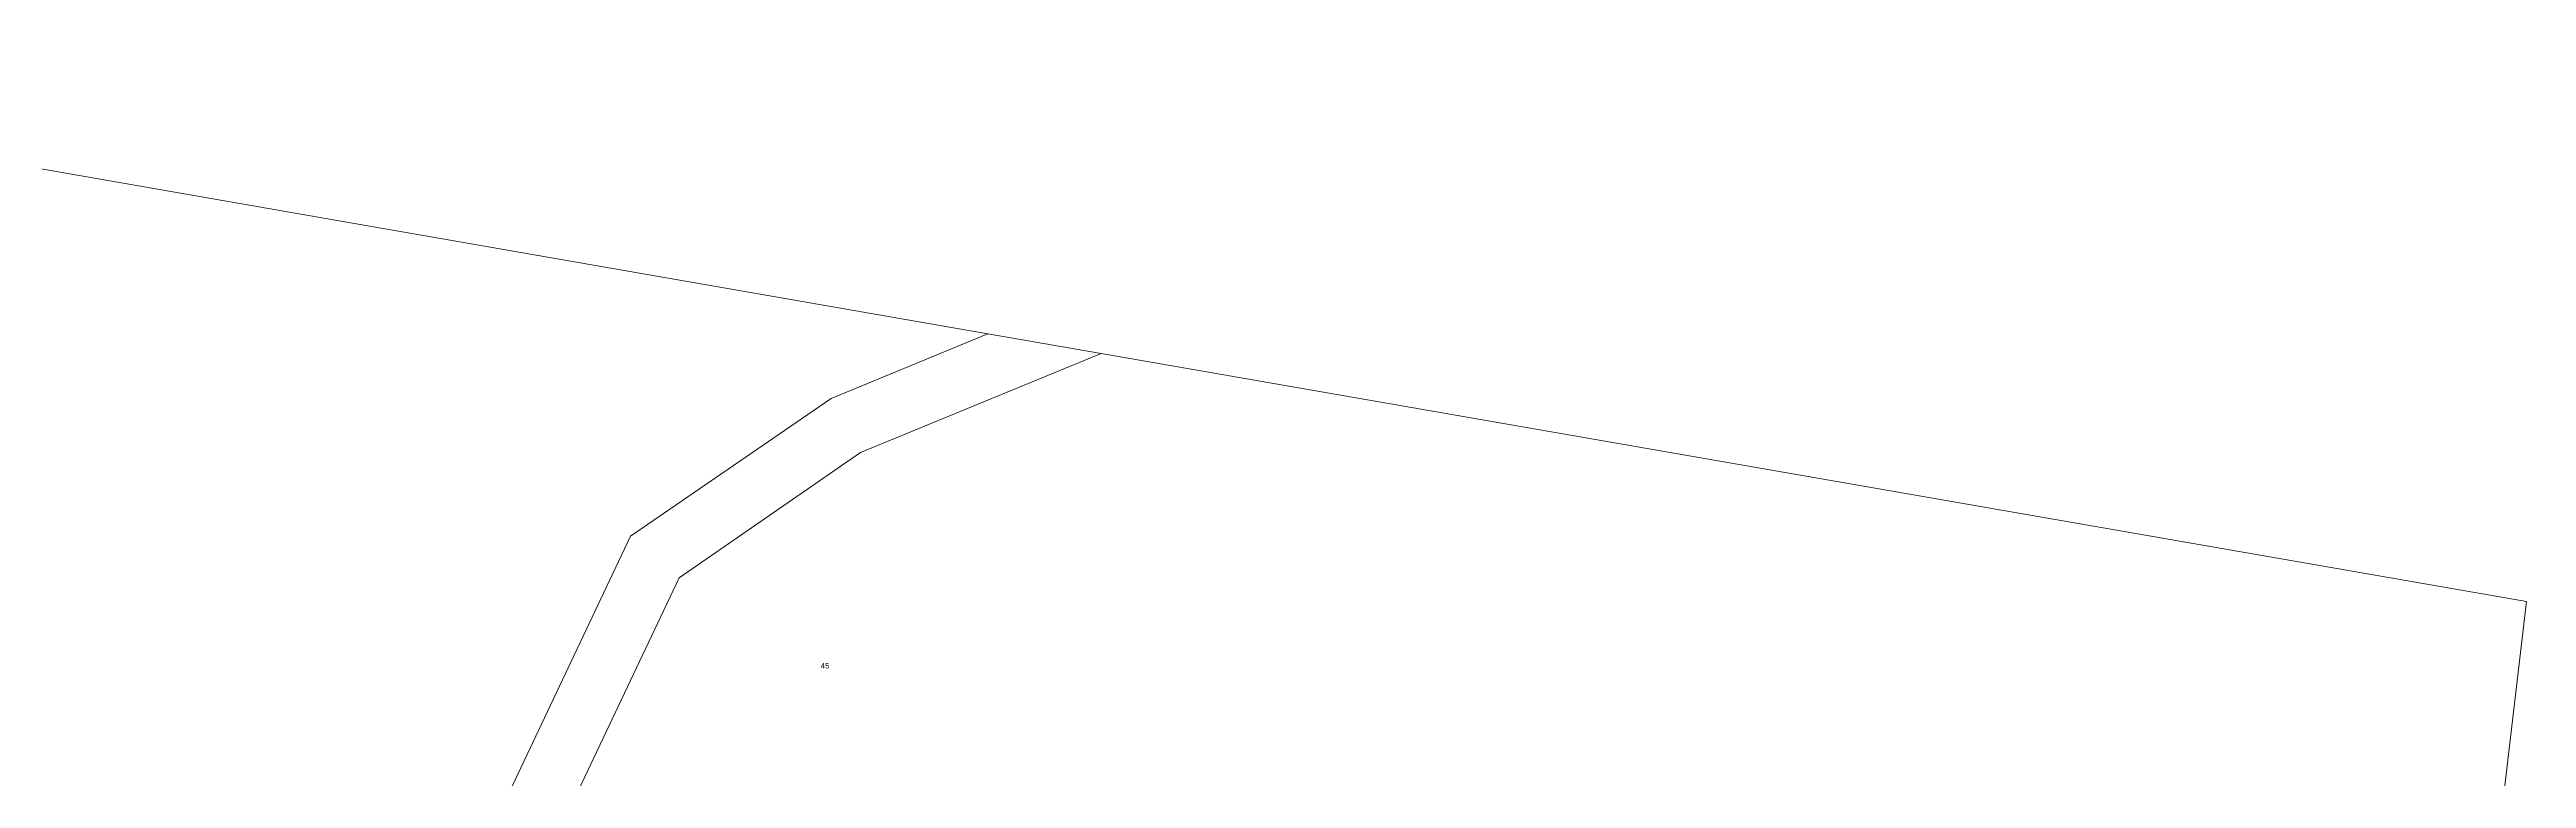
# Model space of a CAD drawing. Header units: metres. Extents: x 257881 to 262822, y 6187520 to 6191911.
# Drawn here: x 258695 to 259505, y 6190581 to 6190819 of the extents above; entities that cross this region are included whole.
import ezdxf

# ---------------------------------------------------------------- set-up
doc = ezdxf.new("R2010")
doc.units = ezdxf.units.M
doc.layers.add('Cadastre Land Parcels_SP_EXT', color=8, linetype='Continuous', lineweight=5)
doc.layers.add('Cadastre Roads_SP_EXT', color=8, linetype='Continuous', lineweight=5)
doc.styles.get("Standard").update_dxf_attribs({"font": 'arial.ttf'})

msp = doc.modelspace()

# ---------------------------------------------------------------- linework, layer by layer
at = {"layer": 'Cadastre Land Parcels_SP_EXT', "linetype": 'Continuous'}
for points in [[(258884.76, 6190660.17), (258950.39, 6190705.27), (259001.74, 6190726.47), (258796.27, 6190762.23), (258467.69, 6190819.42), (258453.19, 6190725.58), (258527.53, 6190654.8), (258582.78, 6190610.5), (258671.01, 6190490.13), (258688.73, 6190410), (258759.18, 6190400.28), (258767.03, 6190399.15), (258789.2, 6190577.22), (258801.11, 6190575.55), (258843.4, 6190569.63), (258843.06, 6190572.18), (258884.76, 6190660.17)], [(259505.37, 6190638.81), (259038.8, 6190719.99), (258960.05, 6190687.54), (258900.66, 6190646.6), (258863.76, 6190568.83), (258864.08, 6190566.84), (259037.96, 6190542.7), (259175.51, 6190429.26), (259187.12, 6190321.56), (259200.78, 6190320.02), (259225.69, 6190317.23), (259464.32, 6190290.31), (259505.37, 6190638.81)]]:
    msp.add_lwpolyline(points, close=True, dxfattribs=at)
at = {"layer": 'Cadastre Roads_SP_EXT', "linetype": 'Continuous'}
msp.add_lwpolyline([(259038.8, 6190719.99), (259001.74, 6190726.47), (258950.39, 6190705.27), (258884.76, 6190660.17), (258843.06, 6190572.18), (258843.4, 6190569.63), (258854.18, 6190483.77), (258814.68, 6190392.62), (258823.33, 6190388.85), (258833.2, 6190384.55), (258874.87, 6190480.87), (258864.08, 6190566.84), (258863.76, 6190568.83), (258900.66, 6190646.6), (258960.05, 6190687.54), (259038.8, 6190719.99)], close=True, dxfattribs=at)

# ---------------------------------------------------------------- texts
at = {"layer": 'Cadastre Land Parcels_SP_EXT'}
msp.add_text('45', height=1.8, dxfattribs=at).set_placement((258947.03, 6190616.94))

doc.saveas('drawing.dxf')
